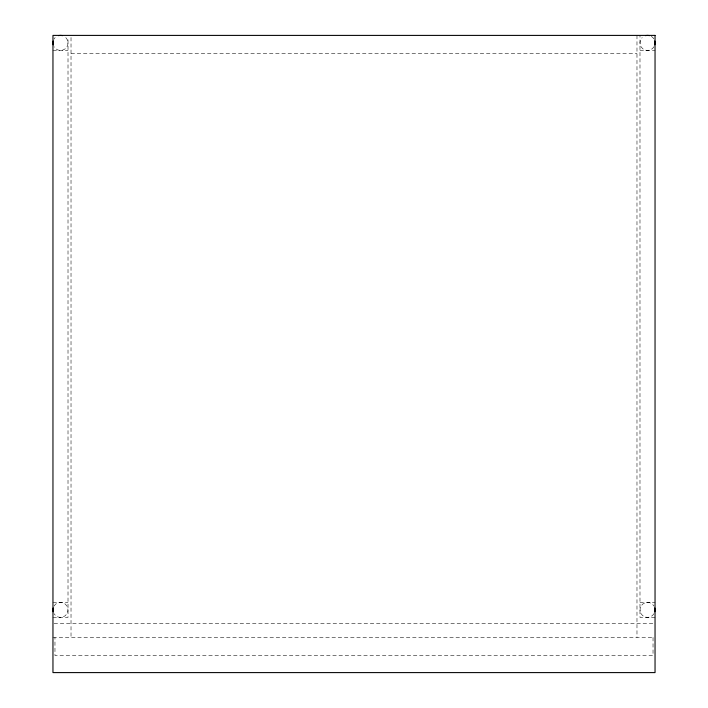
<?xml version="1.0" encoding="UTF-8"?>
<svg xmlns="http://www.w3.org/2000/svg" width="708" height="708" viewBox="0 0 708 708"><rect width="100%" height="100%" fill="white"/><g stroke="black" fill="none" stroke-linecap="round" stroke-linejoin="round"><path stroke-width="0.53" stroke-dasharray="3.54 2.66" d="M52.958 50.454L68.012 50.454M639.988 50.454L655.042 50.454M71.021 53.463L636.979 53.463M52.958 602.358L68.012 602.358M639.988 602.358L655.042 602.358M52.958 617.411L68.012 617.411L68.012 37.551M655.042 617.411L639.988 617.411L639.988 35.4M54.065 623.589L653.935 623.589M52.958 637.474L653.98 637.474M653.033 637.474L653.033 655.537L54.967 655.537L54.967 637.474M636.979 35.4L636.979 637.474M71.021 37.524L71.021 637.474M65.809 37.604A7.522 7.522 0 0 1 65.065 48.896A7.522 7.522 0 0 1 53.967 46.693M53.967 39.161A7.522 7.522 0 0 1 55.162 37.604M53.967 606.119A7.522 7.522 0 0 1 65.322 604.119A7.522 7.522 0 0 1 65.322 615.65A7.522 7.522 0 0 1 53.967 613.65M654.033 46.693A7.522 7.522 0 0 1 642.935 48.896A7.522 7.522 0 0 1 642.191 37.604M651.28 36.409A7.522 7.522 0 0 1 654.033 39.161M654.033 613.65A7.522 7.522 0 0 1 642.678 615.65A7.522 7.522 0 0 1 642.678 604.119A7.522 7.522 0 0 1 654.033 606.119"/><path stroke-width="1.06" d="M53.215 44.87A7.522 7.522 0 0 1 53.215 40.975M58.543 35.657A7.522 7.522 0 0 1 62.437 35.657M53.215 611.827A7.522 7.522 0 0 1 53.215 607.933M645.563 35.657A7.522 7.522 0 0 1 649.457 35.657M654.785 40.975A7.522 7.522 0 0 1 654.785 44.87M654.785 607.933A7.522 7.522 0 0 1 654.785 611.827M655.042 35.4L52.958 35.4L52.958 672.6L655.042 672.6L655.042 35.4"/></g></svg>
